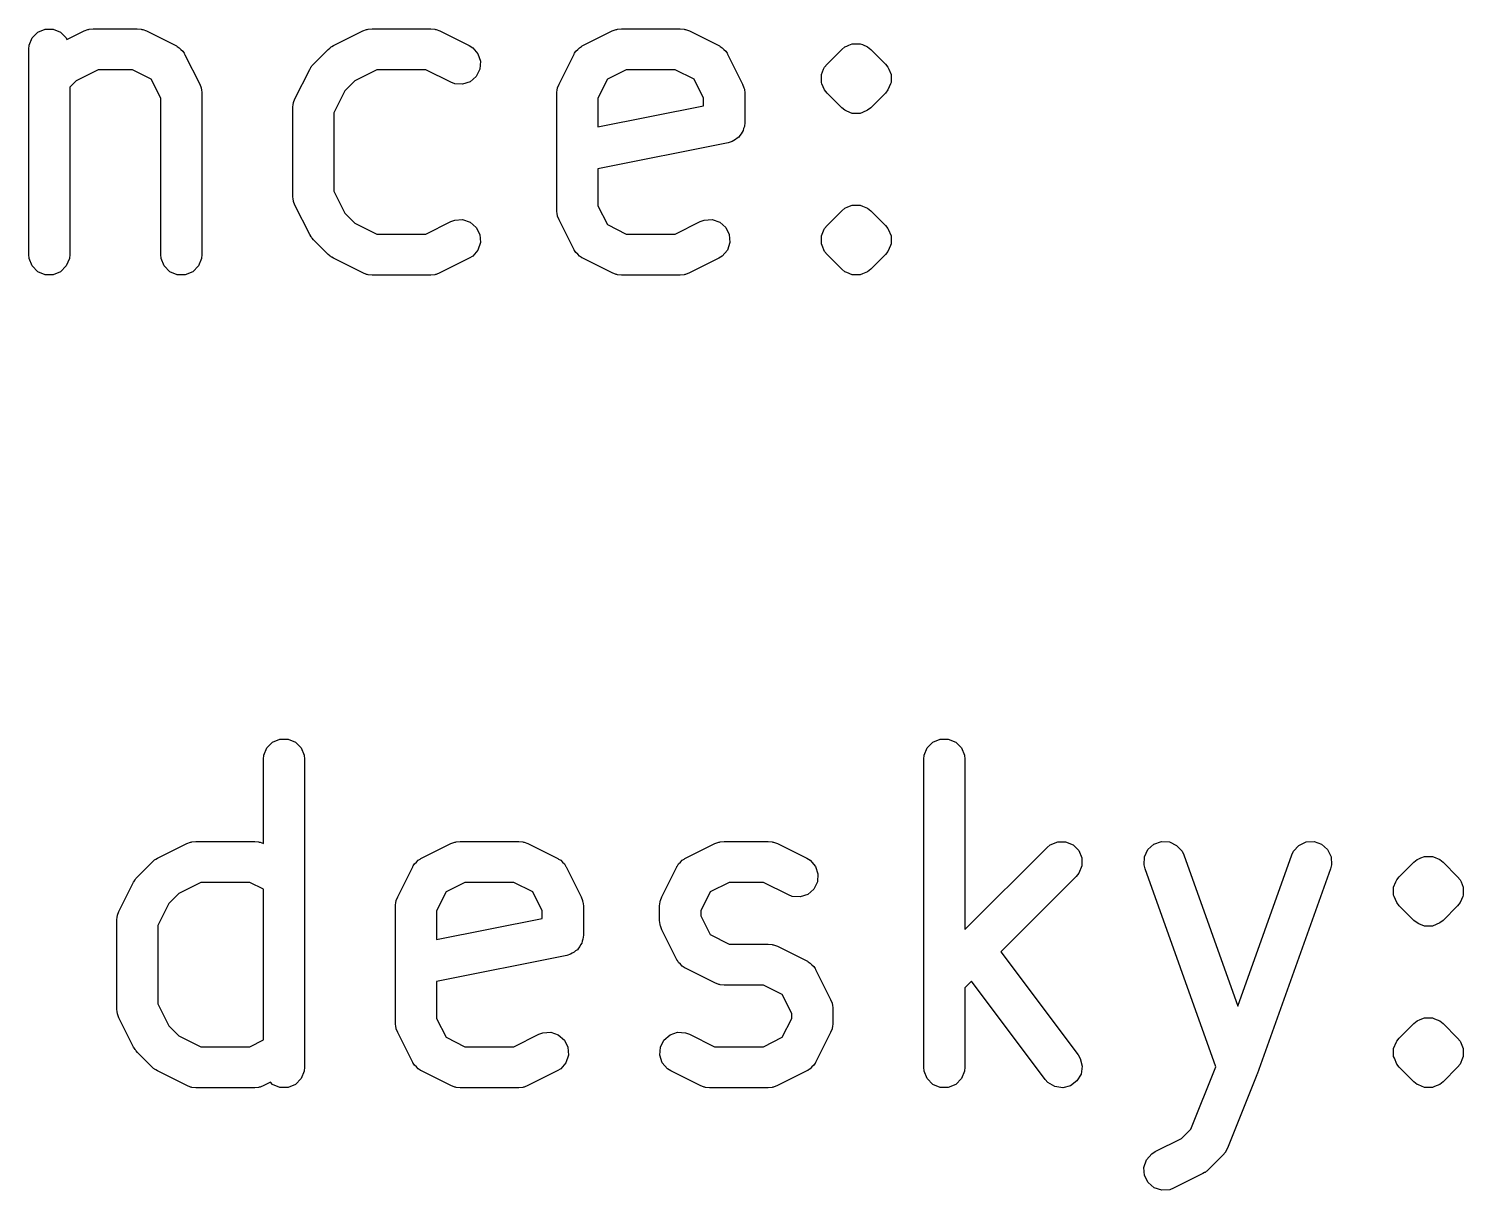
# Model space of a CAD drawing. Header units: inches. Extents: x -2.6 to 7.6, y 0.3 to 5.2.
# Drawn here: x 6.713 to 6.988, y 4.2734 to 4.4961 of the extents above; entities that cross this region are included whole.
import ezdxf

# ---------------------------------------------------------------- set-up
doc = ezdxf.new("R2010")
doc.units = ezdxf.units.IN
doc.header["$MEASUREMENT"] = 0
doc.layers.add('BLACK', color=250, linetype='CONTINUOUS')

msp = doc.modelspace()

# ---------------------------------------------------------------- linework, layer by layer
at = {"layer": 'BLACK', "linetype": 'CONTINUOUS'}
for p, q in [((6.71476, 4.4954), (6.71618, 4.49599)), ((6.71618, 4.49599), (6.71771, 4.49599)), ((6.71771, 4.49599), (6.71913, 4.4954)), ((6.72035, 4.49401), (6.72362, 4.49565)), ((6.72362, 4.49565), (6.72434, 4.49592)), ((6.72434, 4.49592), (6.72448, 4.49593)), ((6.72448, 4.49593), (6.72461, 4.49599)), ((6.72461, 4.49599), (6.72538, 4.49606)), ((6.72538, 4.49606), (6.73382, 4.49606)), ((6.73382, 4.49606), (6.73459, 4.49599)), ((6.73459, 4.49599), (6.73472, 4.49593)), ((6.73472, 4.49593), (6.73486, 4.49592)), ((6.73486, 4.49592), (6.73558, 4.49565)), ((6.73558, 4.49565), (6.7412, 4.49283)), ((6.77143, 4.49283), (6.77705, 4.49565)), ((6.77705, 4.49565), (6.77777, 4.49592)), ((6.77777, 4.49592), (6.77791, 4.49593)), ((6.77791, 4.49593), (6.77805, 4.49599)), ((6.77805, 4.49599), (6.77881, 4.49606)), ((6.77881, 4.49606), (6.79006, 4.49606)), ((6.79006, 4.49606), (6.79083, 4.49599)), ((6.79083, 4.49599), (6.79096, 4.49593)), ((6.79096, 4.49593), (6.7911, 4.49592)), ((6.7911, 4.49592), (6.79182, 4.49565)), ((6.79182, 4.49565), (6.79745, 4.49283)), ((6.81923, 4.49283), (6.82486, 4.49565)), ((6.82486, 4.49565), (6.82558, 4.49592)), ((6.82558, 4.49592), (6.82572, 4.49593)), ((6.82572, 4.49593), (6.82585, 4.49599)), ((6.82585, 4.49599), (6.82662, 4.49606)), ((6.82662, 4.49606), (6.83787, 4.49606)), ((6.83787, 4.49606), (6.83864, 4.49599)), ((6.83864, 4.49599), (6.83877, 4.49593)), ((6.83877, 4.49593), (6.83891, 4.49592)), ((6.83891, 4.49592), (6.83963, 4.49565)), ((6.83963, 4.49565), (6.84525, 4.49283)), ((6.71301, 4.49212), (6.71308, 4.49289)), ((6.71308, 4.49289), (6.71367, 4.49431)), ((6.71367, 4.49431), (6.71476, 4.4954)), ((6.71913, 4.4954), (6.72022, 4.49431)), ((6.72022, 4.49431), (6.72035, 4.49401)), ((6.7412, 4.49283), (6.74133, 4.49275)), ((6.74133, 4.49275), (6.74139, 4.49273)), ((6.74139, 4.49273), (6.74147, 4.49267)), ((6.7711, 4.49263), (6.77143, 4.49283)), ((6.79745, 4.49283), (6.7981, 4.49242)), ((6.81897, 4.49267), (6.81905, 4.49273)), ((6.81905, 4.49273), (6.81911, 4.49275)), ((6.81911, 4.49275), (6.81923, 4.49283)), ((6.84525, 4.49283), (6.84538, 4.49275)), ((6.84538, 4.49275), (6.84544, 4.49273)), ((6.84544, 4.49273), (6.84552, 4.49267)), ((6.86943, 4.49259), (6.86978, 4.49273)), ((6.86978, 4.49273), (6.87017, 4.49289)), ((6.87017, 4.49289), (6.87085, 4.49317)), ((6.87085, 4.49317), (6.87238, 4.49317)), ((6.87238, 4.49317), (6.8728, 4.493)), ((6.8728, 4.493), (6.8738, 4.49259)), ((6.71301, 4.45275), (6.71301, 4.49212)), ((6.74147, 4.49267), (6.74186, 4.49242)), ((6.74186, 4.49242), (6.74218, 4.49205)), ((6.74218, 4.49205), (6.74255, 4.49173)), ((6.74255, 4.49173), (6.7428, 4.49134)), ((6.7428, 4.49134), (6.74286, 4.49126)), ((6.74286, 4.49126), (6.74288, 4.4912)), ((6.74288, 4.4912), (6.74296, 4.49107)), ((6.74296, 4.49107), (6.74578, 4.48545)), ((6.76759, 4.48928), (6.77041, 4.4921)), ((6.77041, 4.4921), (6.77071, 4.49234)), ((6.77071, 4.49234), (6.77078, 4.49242)), ((6.77078, 4.49242), (6.77089, 4.4925)), ((6.77089, 4.4925), (6.771, 4.49259)), ((6.771, 4.49259), (6.7711, 4.49263)), ((6.7981, 4.49242), (6.79911, 4.49126)), ((6.79911, 4.49126), (6.79959, 4.48981)), ((6.81466, 4.48545), (6.81747, 4.49107)), ((6.81747, 4.49107), (6.81755, 4.4912)), ((6.81755, 4.4912), (6.81758, 4.49126)), ((6.81758, 4.49126), (6.81764, 4.49134)), ((6.81764, 4.49134), (6.81789, 4.49173)), ((6.81789, 4.49173), (6.81826, 4.49205)), ((6.81826, 4.49205), (6.81858, 4.49242)), ((6.81858, 4.49242), (6.81897, 4.49267)), ((6.84552, 4.49267), (6.84591, 4.49242)), ((6.84591, 4.49242), (6.84623, 4.49205)), ((6.84623, 4.49205), (6.8466, 4.49173)), ((6.8466, 4.49173), (6.84685, 4.49134)), ((6.84685, 4.49134), (6.84691, 4.49126)), ((6.84691, 4.49126), (6.84693, 4.4912)), ((6.84693, 4.4912), (6.84701, 4.49107)), ((6.84701, 4.49107), (6.84983, 4.48545)), ((6.86602, 4.48928), (6.86883, 4.4921)), ((6.86883, 4.4921), (6.86943, 4.49259)), ((6.8738, 4.49259), (6.8744, 4.4921)), ((6.8744, 4.4921), (6.87721, 4.48928)), ((6.72631, 4.48819), (6.72209, 4.48608)), ((6.73289, 4.48819), (6.72631, 4.48819)), ((6.73651, 4.48638), (6.73289, 4.48819)), ((6.76404, 4.48264), (6.76686, 4.48826)), ((6.76686, 4.48826), (6.76706, 4.48859)), ((6.76706, 4.48859), (6.7671, 4.48869)), ((6.7671, 4.48869), (6.76719, 4.4888)), ((6.76719, 4.4888), (6.76727, 4.48891)), ((6.76727, 4.48891), (6.76735, 4.48898)), ((6.76735, 4.48898), (6.76759, 4.48928)), ((6.77974, 4.48819), (6.77552, 4.48608)), ((6.78913, 4.48819), (6.77974, 4.48819)), ((6.79393, 4.48579), (6.78913, 4.48819)), ((6.79948, 4.48827), (6.7988, 4.4869)), ((6.79959, 4.48981), (6.79948, 4.48827)), ((6.82755, 4.48819), (6.82393, 4.48638)), ((6.83694, 4.48819), (6.82755, 4.48819)), ((6.84056, 4.48638), (6.83694, 4.48819)), ((6.86494, 4.48727), (6.86536, 4.48827)), ((6.86494, 4.48573), (6.86494, 4.48727)), ((6.86536, 4.48827), (6.86553, 4.48869)), ((6.86553, 4.48869), (6.86602, 4.48928)), ((6.86553, 4.48869), (6.86553, 4.48869)), ((6.87721, 4.48928), (6.8777, 4.48869)), ((6.8777, 4.48869), (6.87787, 4.48827)), ((6.87787, 4.48827), (6.87829, 4.48727)), ((6.87829, 4.48727), (6.87829, 4.48573)), ((6.72209, 4.48608), (6.72088, 4.48487)), ((6.72088, 4.48487), (6.72088, 4.45275)), ((6.73832, 4.48276), (6.73651, 4.48638)), ((6.74578, 4.48545), (6.74605, 4.48473)), ((6.74605, 4.48473), (6.74606, 4.48459)), ((6.74606, 4.48459), (6.74612, 4.48446)), ((6.77552, 4.48608), (6.77361, 4.48417)), ((6.79465, 4.48552), (6.79393, 4.48579)), ((6.79618, 4.48541), (6.79465, 4.48552)), ((6.79764, 4.48589), (6.79618, 4.48541)), ((6.7988, 4.4869), (6.79764, 4.48589)), ((6.81432, 4.48446), (6.81438, 4.48459)), ((6.81438, 4.48459), (6.81439, 4.48473)), ((6.81439, 4.48473), (6.81466, 4.48545)), ((6.82393, 4.48638), (6.82212, 4.48276)), ((6.84237, 4.48276), (6.84056, 4.48638)), ((6.84983, 4.48545), (6.8501, 4.48473)), ((6.8501, 4.48473), (6.85011, 4.48459)), ((6.85011, 4.48459), (6.85017, 4.48446)), ((6.86505, 4.48546), (6.86494, 4.48573)), ((6.86553, 4.48431), (6.86505, 4.48546)), ((6.87818, 4.48546), (6.8777, 4.48431)), ((6.87829, 4.48573), (6.87818, 4.48546)), ((6.73832, 4.45275), (6.73832, 4.48276)), ((6.74612, 4.48446), (6.74619, 4.48369)), ((6.74619, 4.48369), (6.74619, 4.45275)), ((6.7637, 4.48164), (6.76376, 4.48178)), ((6.76376, 4.48178), (6.76377, 4.48192)), ((6.76377, 4.48192), (6.76404, 4.48264)), ((6.77361, 4.48417), (6.7715, 4.47995)), ((6.81425, 4.48369), (6.81432, 4.48446)), ((6.81425, 4.46119), (6.81425, 4.48369)), ((6.82212, 4.48276), (6.82212, 4.47724)), ((6.84237, 4.48129), (6.84237, 4.48276)), ((6.85017, 4.48446), (6.85024, 4.48369)), ((6.85024, 4.48369), (6.85024, 4.47807)), ((6.86602, 4.48372), (6.86553, 4.48431)), ((6.86883, 4.4809), (6.86602, 4.48372)), ((6.87721, 4.48372), (6.8744, 4.4809)), ((6.8777, 4.48431), (6.87721, 4.48372)), ((6.8777, 4.48431), (6.8777, 4.48431)), ((6.76363, 4.48088), (6.7637, 4.48164)), ((6.76363, 4.464), (6.76363, 4.48088)), ((6.7715, 4.47995), (6.7715, 4.46493)), ((6.82212, 4.47724), (6.84237, 4.48129)), ((6.86943, 4.48041), (6.86883, 4.4809)), ((6.86978, 4.48027), (6.86943, 4.48041)), ((6.87085, 4.47983), (6.86978, 4.48027)), ((6.87238, 4.47983), (6.87085, 4.47983)), ((6.8728, 4.48), (6.87238, 4.47983)), ((6.87238, 4.47983), (6.87238, 4.47983)), ((6.8738, 4.48041), (6.8728, 4.48)), ((6.8744, 4.4809), (6.8738, 4.48042)), ((6.8738, 4.48042), (6.8738, 4.48041)), ((6.84973, 4.47624), (6.84958, 4.47588)), ((6.84994, 4.47656), (6.84973, 4.47624)), ((6.85002, 4.47694), (6.84994, 4.47656)), ((6.85017, 4.4773), (6.85002, 4.47694)), ((6.85024, 4.47806), (6.85017, 4.4773)), ((6.85024, 4.47807), (6.85024, 4.47807)), ((6.85024, 4.47807), (6.85024, 4.47807)), ((6.85024, 4.47807), (6.85024, 4.47806)), ((6.84707, 4.4742), (6.82212, 4.46921)), ((6.84708, 4.4742), (6.84707, 4.4742)), ((6.84707, 4.4742), (6.84707, 4.4742)), ((6.84707, 4.4742), (6.84707, 4.4742)), ((6.84782, 4.47443), (6.84708, 4.4742)), ((6.84814, 4.47464), (6.84782, 4.47443)), ((6.84849, 4.47479), (6.84814, 4.47464)), ((6.84877, 4.47507), (6.84849, 4.47479)), ((6.84909, 4.47528), (6.84877, 4.47507)), ((6.84931, 4.4756), (6.84909, 4.47528)), ((6.84958, 4.47588), (6.84931, 4.4756)), ((6.82212, 4.46921), (6.82212, 4.46212)), ((6.7637, 4.46324), (6.76363, 4.464)), ((6.76376, 4.4631), (6.7637, 4.46324)), ((6.76377, 4.46296), (6.76376, 4.4631)), ((6.76404, 4.46224), (6.76377, 4.46296)), ((6.7715, 4.46493), (6.77361, 4.46071)), ((6.76686, 4.45662), (6.76404, 4.46224)), ((6.77361, 4.46071), (6.77552, 4.4588)), ((6.81432, 4.46042), (6.81425, 4.46119)), ((6.81438, 4.46029), (6.81432, 4.46042)), ((6.81439, 4.46015), (6.81438, 4.46029)), ((6.81466, 4.45943), (6.81439, 4.46015)), ((6.82212, 4.46212), (6.82393, 4.4585)), ((6.86602, 4.45835), (6.86883, 4.46116)), ((6.86883, 4.46116), (6.86943, 4.46165)), ((6.86943, 4.46165), (6.87001, 4.4619)), ((6.87001, 4.4619), (6.87085, 4.46224)), ((6.87085, 4.46224), (6.87238, 4.46224)), ((6.87238, 4.46224), (6.8728, 4.46207)), ((6.8728, 4.46207), (6.8738, 4.46165)), ((6.8738, 4.46165), (6.8738, 4.46165)), ((6.8738, 4.46165), (6.8744, 4.46116)), ((6.8744, 4.46116), (6.87721, 4.45835)), ((6.77552, 4.4588), (6.77974, 4.45669)), ((6.78913, 4.45669), (6.79393, 4.45909)), ((6.79393, 4.45909), (6.79465, 4.45936)), ((6.79465, 4.45936), (6.79618, 4.45947)), ((6.79618, 4.45947), (6.79764, 4.45899)), ((6.79764, 4.45899), (6.7988, 4.45798)), ((6.7988, 4.45798), (6.79948, 4.45661)), ((6.81747, 4.45381), (6.81466, 4.45943)), ((6.82393, 4.4585), (6.82755, 4.45669)), ((6.83694, 4.45669), (6.84173, 4.45909)), ((6.84173, 4.45909), (6.84245, 4.45936)), ((6.84245, 4.45936), (6.84399, 4.45947)), ((6.84399, 4.45947), (6.84544, 4.45899)), ((6.84544, 4.45899), (6.8466, 4.45798)), ((6.8466, 4.45798), (6.84729, 4.45661)), ((6.86494, 4.45634), (6.86547, 4.45761)), ((6.86547, 4.45761), (6.86553, 4.45775)), ((6.86553, 4.45775), (6.86602, 4.45835)), ((6.87721, 4.45835), (6.8777, 4.45775)), ((6.8777, 4.45775), (6.8777, 4.45775)), ((6.8777, 4.45775), (6.87776, 4.45761)), ((6.87776, 4.45761), (6.87829, 4.45634)), ((6.76706, 4.45629), (6.76686, 4.45662)), ((6.7671, 4.45619), (6.76706, 4.45629)), ((6.76719, 4.45608), (6.7671, 4.45619)), ((6.76727, 4.45597), (6.76719, 4.45608)), ((6.76735, 4.4559), (6.76727, 4.45597)), ((6.76759, 4.4556), (6.76735, 4.4559)), ((6.77041, 4.45278), (6.76759, 4.4556)), ((6.77974, 4.45669), (6.78913, 4.45669)), ((6.79959, 4.45507), (6.79911, 4.45362)), ((6.79948, 4.45661), (6.79959, 4.45507)), ((6.82755, 4.45669), (6.83694, 4.45669)), ((6.8474, 4.45507), (6.84691, 4.45362)), ((6.84729, 4.45661), (6.8474, 4.45507)), ((6.86494, 4.4548), (6.86494, 4.45634)), ((6.86508, 4.45447), (6.86494, 4.4548)), ((6.86553, 4.45338), (6.86508, 4.45447)), ((6.87815, 4.45447), (6.8777, 4.45338)), ((6.87829, 4.4548), (6.87815, 4.45447)), ((6.87829, 4.45634), (6.87829, 4.4548)), ((6.71308, 4.45199), (6.71301, 4.45275)), ((6.71367, 4.45057), (6.71308, 4.45199)), ((6.72081, 4.45199), (6.72022, 4.45057)), ((6.72088, 4.45275), (6.72081, 4.45199)), ((6.73839, 4.45199), (6.73832, 4.45275)), ((6.73898, 4.45057), (6.73839, 4.45199)), ((6.74612, 4.45199), (6.74553, 4.45057)), ((6.74619, 4.45275), (6.74612, 4.45199)), ((6.77071, 4.45254), (6.77041, 4.45278)), ((6.77078, 4.45246), (6.77071, 4.45254)), ((6.77089, 4.45238), (6.77078, 4.45246)), ((6.771, 4.45229), (6.77089, 4.45238)), ((6.7711, 4.45225), (6.771, 4.45229)), ((6.77143, 4.45205), (6.7711, 4.45225)), ((6.77705, 4.44923), (6.77143, 4.45205)), ((6.79745, 4.45205), (6.79182, 4.44923)), ((6.7981, 4.45246), (6.79745, 4.45205)), ((6.79911, 4.45362), (6.7981, 4.45246)), ((6.81755, 4.45368), (6.81747, 4.45381)), ((6.81758, 4.45362), (6.81755, 4.45368)), ((6.81764, 4.45354), (6.81758, 4.45362)), ((6.81789, 4.45315), (6.81764, 4.45354)), ((6.81826, 4.45283), (6.81789, 4.45315)), ((6.81858, 4.45246), (6.81826, 4.45283)), ((6.81897, 4.45221), (6.81858, 4.45246)), ((6.81905, 4.45215), (6.81897, 4.45221)), ((6.81911, 4.45213), (6.81905, 4.45215)), ((6.81923, 4.45205), (6.81911, 4.45213)), ((6.82486, 4.44923), (6.81923, 4.45205)), ((6.84525, 4.45205), (6.83963, 4.44923)), ((6.84591, 4.45246), (6.84525, 4.45205)), ((6.84691, 4.45362), (6.84591, 4.45246)), ((6.86602, 4.45278), (6.86553, 4.45338)), ((6.86553, 4.45338), (6.86553, 4.45338)), ((6.86883, 4.44997), (6.86602, 4.45278)), ((6.87721, 4.45278), (6.8744, 4.44997)), ((6.8777, 4.45338), (6.87721, 4.45278)), ((6.71476, 4.44948), (6.71367, 4.45057)), ((6.71618, 4.44889), (6.71476, 4.44948)), ((6.71771, 4.44889), (6.71618, 4.44889)), ((6.71913, 4.44948), (6.71771, 4.44889)), ((6.72022, 4.45057), (6.71913, 4.44948)), ((6.74007, 4.44948), (6.73898, 4.45057)), ((6.74149, 4.44889), (6.74007, 4.44948)), ((6.74302, 4.44889), (6.74149, 4.44889)), ((6.74444, 4.44948), (6.74302, 4.44889)), ((6.74553, 4.45057), (6.74444, 4.44948)), ((6.77777, 4.44896), (6.77705, 4.44923)), ((6.77791, 4.44895), (6.77777, 4.44896)), ((6.77805, 4.44889), (6.77791, 4.44895)), ((6.77881, 4.44882), (6.77805, 4.44889)), ((6.79006, 4.44882), (6.77881, 4.44882)), ((6.79083, 4.44889), (6.79006, 4.44882)), ((6.79096, 4.44895), (6.79083, 4.44889)), ((6.7911, 4.44896), (6.79096, 4.44895)), ((6.79182, 4.44923), (6.7911, 4.44896)), ((6.82558, 4.44896), (6.82486, 4.44923)), ((6.82572, 4.44895), (6.82558, 4.44896)), ((6.82585, 4.44889), (6.82572, 4.44895)), ((6.82662, 4.44882), (6.82585, 4.44889)), ((6.83787, 4.44882), (6.82662, 4.44882)), ((6.83864, 4.44889), (6.83787, 4.44882)), ((6.83877, 4.44895), (6.83864, 4.44889)), ((6.83891, 4.44896), (6.83877, 4.44895)), ((6.83963, 4.44923), (6.83891, 4.44896)), ((6.86943, 4.44948), (6.86883, 4.44997)), ((6.86978, 4.44933), (6.86943, 4.44948)), ((6.87085, 4.44889), (6.86978, 4.44933)), ((6.87238, 4.44889), (6.87085, 4.44889)), ((6.8728, 4.44907), (6.87238, 4.44889)), ((6.87238, 4.44889), (6.87238, 4.44889)), ((6.8738, 4.44948), (6.8728, 4.44907)), ((6.8744, 4.44997), (6.8738, 4.44948)), ((6.75808, 4.35679), (6.75867, 4.35821)), ((6.75867, 4.35821), (6.75975, 4.3593)), ((6.75975, 4.3593), (6.76117, 4.35988)), ((6.76117, 4.35988), (6.76271, 4.35988)), ((6.76271, 4.35988), (6.76413, 4.3593)), ((6.76413, 4.3593), (6.76521, 4.35821)), ((6.76521, 4.35821), (6.7658, 4.35679)), ((6.88463, 4.35679), (6.88521, 4.35821)), ((6.88521, 4.35821), (6.8863, 4.3593)), ((6.8863, 4.3593), (6.88772, 4.35988)), ((6.88772, 4.35988), (6.88926, 4.35988)), ((6.88926, 4.35988), (6.89067, 4.3593)), ((6.89067, 4.3593), (6.89176, 4.35821)), ((6.89176, 4.35821), (6.89235, 4.35679)), ((6.758, 4.35602), (6.75808, 4.35679)), ((6.758, 4.33989), (6.758, 4.35602)), ((6.7658, 4.35679), (6.76588, 4.35602)), ((6.76588, 4.35602), (6.76588, 4.29697)), ((6.88455, 4.35602), (6.88463, 4.35679)), ((6.88455, 4.29697), (6.88455, 4.35602)), ((6.89235, 4.35679), (6.89242, 4.35602)), ((6.89242, 4.35602), (6.89242, 4.32335)), ((6.73768, 4.33705), (6.74331, 4.33986)), ((6.74331, 4.33986), (6.74403, 4.34013)), ((6.74403, 4.34013), (6.74417, 4.34014)), ((6.74417, 4.34014), (6.7443, 4.3402)), ((6.7443, 4.3402), (6.74507, 4.34027)), ((6.74507, 4.34027), (6.75632, 4.34027)), ((6.75632, 4.34027), (6.75708, 4.3402)), ((6.75708, 4.3402), (6.75721, 4.34014)), ((6.75721, 4.34014), (6.75736, 4.34013)), ((6.75736, 4.34013), (6.758, 4.33989)), ((6.7883, 4.33705), (6.79393, 4.33986)), ((6.79393, 4.33986), (6.79465, 4.34013)), ((6.79465, 4.34013), (6.79479, 4.34014)), ((6.79479, 4.34014), (6.79492, 4.3402)), ((6.79492, 4.3402), (6.79569, 4.34027)), ((6.79569, 4.34027), (6.80693, 4.34027)), ((6.80693, 4.34027), (6.8077, 4.3402)), ((6.8077, 4.3402), (6.80783, 4.34014)), ((6.80783, 4.34014), (6.80797, 4.34013)), ((6.80797, 4.34013), (6.8087, 4.33986)), ((6.8087, 4.33986), (6.81432, 4.33705)), ((6.83892, 4.33705), (6.84454, 4.33986)), ((6.84454, 4.33986), (6.84526, 4.34013)), ((6.84526, 4.34013), (6.84541, 4.34014)), ((6.84541, 4.34014), (6.84554, 4.3402)), ((6.84554, 4.3402), (6.8463, 4.34027)), ((6.8463, 4.34027), (6.85474, 4.34027)), ((6.85474, 4.34027), (6.85551, 4.3402)), ((6.85551, 4.3402), (6.85564, 4.34014)), ((6.85564, 4.34014), (6.85578, 4.34013)), ((6.85578, 4.34013), (6.8565, 4.33986)), ((6.8565, 4.33986), (6.86213, 4.33705)), ((6.89242, 4.32335), (6.9082, 4.33912)), ((6.9082, 4.33912), (6.9088, 4.33961)), ((6.9088, 4.33961), (6.91022, 4.3402)), ((6.91022, 4.3402), (6.91175, 4.3402)), ((6.91175, 4.3402), (6.91317, 4.33961)), ((6.91317, 4.33961), (6.91426, 4.33852)), ((6.92751, 4.33868), (6.92865, 4.33972)), ((6.92865, 4.33972), (6.93009, 4.34023)), ((6.93009, 4.34023), (6.93163, 4.34016)), ((6.93163, 4.34016), (6.93302, 4.3395)), ((6.93302, 4.3395), (6.93405, 4.33836)), ((6.95541, 4.33836), (6.95644, 4.3395)), ((6.95644, 4.3395), (6.95783, 4.34016)), ((6.95783, 4.34016), (6.95937, 4.34023)), ((6.95937, 4.34023), (6.96081, 4.33972)), ((6.96081, 4.33972), (6.96195, 4.33868)), ((6.73385, 4.3335), (6.73666, 4.33631)), ((6.73666, 4.33631), (6.73696, 4.33656)), ((6.73696, 4.33656), (6.73703, 4.33664)), ((6.73703, 4.33664), (6.73715, 4.33671)), ((6.73715, 4.33671), (6.73726, 4.3368)), ((6.73726, 4.3368), (6.73735, 4.33684)), ((6.73735, 4.33684), (6.73768, 4.33705)), ((6.78695, 4.33594), (6.78732, 4.33626)), ((6.78732, 4.33626), (6.78765, 4.33664)), ((6.78765, 4.33664), (6.78804, 4.33688)), ((6.78804, 4.33688), (6.78811, 4.33695)), ((6.78811, 4.33695), (6.78817, 4.33697)), ((6.78817, 4.33697), (6.7883, 4.33705)), ((6.81432, 4.33705), (6.81445, 4.33697)), ((6.81445, 4.33697), (6.81451, 4.33695)), ((6.81451, 4.33695), (6.81458, 4.33688)), ((6.81458, 4.33688), (6.81497, 4.33664)), ((6.81497, 4.33664), (6.8153, 4.33626)), ((6.8153, 4.33626), (6.81567, 4.33594)), ((6.83757, 4.33594), (6.83794, 4.33626)), ((6.83794, 4.33626), (6.83827, 4.33664)), ((6.83827, 4.33664), (6.83866, 4.33688)), ((6.83866, 4.33688), (6.83873, 4.33695)), ((6.83873, 4.33695), (6.83879, 4.33697)), ((6.83879, 4.33697), (6.83892, 4.33705)), ((6.86213, 4.33705), (6.86278, 4.33664)), ((6.86278, 4.33664), (6.86379, 4.33548)), ((6.91426, 4.33852), (6.91485, 4.33711)), ((6.91485, 4.33711), (6.91485, 4.33557)), ((6.92677, 4.33576), (6.92685, 4.3373)), ((6.92685, 4.3373), (6.92751, 4.33868)), ((6.93405, 4.33836), (6.93438, 4.33766)), ((6.93438, 4.33766), (6.94473, 4.30867)), ((6.94473, 4.30867), (6.95508, 4.33766)), ((6.95508, 4.33766), (6.95541, 4.33836)), ((6.96195, 4.33868), (6.96261, 4.3373)), ((6.96261, 4.3373), (6.96269, 4.33576)), ((6.97569, 4.3335), (6.9785, 4.33631)), ((6.9785, 4.33631), (6.9791, 4.3368)), ((6.9791, 4.3368), (6.97946, 4.33695)), ((6.97946, 4.33695), (6.97984, 4.33711)), ((6.97984, 4.33711), (6.98052, 4.33739)), ((6.98052, 4.33739), (6.98206, 4.33739)), ((6.98206, 4.33739), (6.98227, 4.3373)), ((6.98227, 4.3373), (6.98348, 4.3368)), ((6.98348, 4.3368), (6.98407, 4.33631)), ((6.98407, 4.33631), (6.98688, 4.3335)), ((6.7336, 4.3332), (6.73385, 4.3335)), ((6.78373, 4.32966), (6.78654, 4.33529)), ((6.78654, 4.33529), (6.78662, 4.33541)), ((6.78662, 4.33541), (6.78664, 4.33548)), ((6.78664, 4.33548), (6.78671, 4.33555)), ((6.78671, 4.33555), (6.78695, 4.33594)), ((6.81567, 4.33594), (6.81591, 4.33555)), ((6.81591, 4.33555), (6.81598, 4.33548)), ((6.81598, 4.33548), (6.816, 4.33541)), ((6.816, 4.33541), (6.81608, 4.33529)), ((6.81608, 4.33529), (6.81889, 4.32966)), ((6.83435, 4.32966), (6.83716, 4.33529)), ((6.83716, 4.33529), (6.83724, 4.33541)), ((6.83724, 4.33541), (6.83726, 4.33548)), ((6.83726, 4.33548), (6.83733, 4.33555)), ((6.83733, 4.33555), (6.83757, 4.33594)), ((6.86379, 4.33548), (6.86427, 4.33402)), ((6.86427, 4.33402), (6.86416, 4.33249)), ((6.91377, 4.33355), (6.89931, 4.3191)), ((6.91426, 4.33415), (6.91377, 4.33355)), ((6.91485, 4.33557), (6.91426, 4.33415)), ((6.92696, 4.33501), (6.92677, 4.33576)), ((6.94052, 4.29705), (6.92696, 4.33501)), ((6.9625, 4.33501), (6.94844, 4.29564)), ((6.96269, 4.33576), (6.9625, 4.33501)), ((6.9752, 4.3329), (6.97569, 4.3335)), ((6.98688, 4.3335), (6.98737, 4.3329)), ((6.7303, 4.32685), (6.73311, 4.33247)), ((6.73311, 4.33247), (6.73332, 4.3328)), ((6.73332, 4.3328), (6.73336, 4.3329)), ((6.73336, 4.3329), (6.73345, 4.33301)), ((6.73345, 4.33301), (6.73352, 4.33313)), ((6.73352, 4.33313), (6.7336, 4.3332)), ((6.746, 4.3324), (6.74178, 4.33029)), ((6.75539, 4.3324), (6.746, 4.3324)), ((6.758, 4.33109), (6.75539, 4.3324)), ((6.758, 4.30221), (6.758, 4.33109)), ((6.793, 4.33059), (6.79119, 4.32697)), ((6.79662, 4.3324), (6.793, 4.33059)), ((6.80601, 4.3324), (6.79662, 4.3324)), ((6.80962, 4.33059), (6.80601, 4.3324)), ((6.81143, 4.32697), (6.80962, 4.33059)), ((6.84361, 4.33059), (6.84181, 4.32697)), ((6.84723, 4.3324), (6.84361, 4.33059)), ((6.85381, 4.3324), (6.84723, 4.3324)), ((6.8586, 4.33), (6.85381, 4.3324)), ((6.86348, 4.33111), (6.86232, 4.3301)), ((6.86416, 4.33249), (6.86348, 4.33111)), ((6.97461, 4.33148), (6.97503, 4.33249)), ((6.97461, 4.32995), (6.97461, 4.33148)), ((6.97503, 4.33249), (6.9752, 4.3329)), ((6.9752, 4.3329), (6.9752, 4.3329)), ((6.98737, 4.3329), (6.98755, 4.33249)), ((6.98755, 4.33249), (6.98796, 4.33148)), ((6.98796, 4.33148), (6.98796, 4.32995)), ((6.73987, 4.32838), (6.73776, 4.32416)), ((6.74178, 4.33029), (6.73987, 4.32838)), ((6.78331, 4.3279), (6.78339, 4.32867)), ((6.78331, 4.3054), (6.78331, 4.3279)), ((6.78339, 4.32867), (6.78344, 4.3288)), ((6.78344, 4.3288), (6.78345, 4.32894)), ((6.78345, 4.32894), (6.78373, 4.32966)), ((6.81889, 4.32966), (6.81917, 4.32894)), ((6.81917, 4.32894), (6.81918, 4.3288)), ((6.81918, 4.3288), (6.81923, 4.32867)), ((6.81923, 4.32867), (6.81931, 4.3279)), ((6.81931, 4.3279), (6.81931, 4.32228)), ((6.83393, 4.3279), (6.83401, 4.32867)), ((6.83393, 4.32509), (6.83393, 4.3279)), ((6.83401, 4.32867), (6.83406, 4.3288)), ((6.83406, 4.3288), (6.83407, 4.32894)), ((6.83407, 4.32894), (6.83435, 4.32966)), ((6.85933, 4.32973), (6.8586, 4.33)), ((6.86086, 4.32962), (6.85933, 4.32973)), ((6.86232, 4.3301), (6.86086, 4.32962)), ((6.97473, 4.32967), (6.97461, 4.32995)), ((6.9752, 4.32853), (6.97473, 4.32967)), ((6.97569, 4.32793), (6.9752, 4.32853)), ((6.9785, 4.32512), (6.97569, 4.32793)), ((6.98688, 4.32793), (6.98407, 4.32512)), ((6.98737, 4.32853), (6.98688, 4.32793)), ((6.98785, 4.32967), (6.98737, 4.32853)), ((6.98737, 4.32853), (6.98737, 4.32853)), ((6.98796, 4.32995), (6.98785, 4.32967)), ((6.72988, 4.32509), (6.72996, 4.32586)), ((6.72988, 4.30822), (6.72988, 4.32509)), ((6.72996, 4.32586), (6.73001, 4.32599)), ((6.73001, 4.32599), (6.73002, 4.32613)), ((6.73002, 4.32613), (6.7303, 4.32685)), ((6.79119, 4.32697), (6.79119, 4.32145)), ((6.79119, 4.32145), (6.81143, 4.3255)), ((6.81143, 4.3255), (6.81143, 4.32697)), ((6.83401, 4.32432), (6.83393, 4.32509)), ((6.84181, 4.32697), (6.84181, 4.32602)), ((6.84181, 4.32602), (6.84361, 4.3224)), ((6.9791, 4.32463), (6.9785, 4.32512)), ((6.98407, 4.32512), (6.98348, 4.32463)), ((6.73776, 4.32416), (6.73776, 4.30915)), ((6.81931, 4.32228), (6.81923, 4.32151)), ((6.81931, 4.32228), (6.81931, 4.32228)), ((6.81931, 4.32228), (6.81931, 4.32228)), ((6.81931, 4.32228), (6.81931, 4.32228)), ((6.83406, 4.32419), (6.83401, 4.32432)), ((6.83407, 4.32405), (6.83406, 4.32419)), ((6.83435, 4.32333), (6.83407, 4.32405)), ((6.83716, 4.3177), (6.83435, 4.32333)), ((6.84361, 4.3224), (6.84723, 4.32059)), ((6.97946, 4.32448), (6.9791, 4.32463)), ((6.98052, 4.32404), (6.97946, 4.32448)), ((6.98206, 4.32404), (6.98052, 4.32404)), ((6.98273, 4.32432), (6.98206, 4.32404)), ((6.98206, 4.32404), (6.98206, 4.32404)), ((6.98348, 4.32463), (6.98273, 4.32432)), ((6.98348, 4.32463), (6.98348, 4.32463)), ((6.81837, 4.31982), (6.81816, 4.3195)), ((6.81864, 4.32009), (6.81837, 4.31982)), ((6.81879, 4.32045), (6.81864, 4.32009)), ((6.81901, 4.32077), (6.81879, 4.32045)), ((6.81909, 4.32115), (6.81901, 4.32077)), ((6.81923, 4.32151), (6.81909, 4.32115)), ((6.84723, 4.32059), (6.85474, 4.32059)), ((6.85474, 4.32059), (6.85551, 4.32051)), ((6.85551, 4.32051), (6.85564, 4.32046)), ((6.85564, 4.32046), (6.85578, 4.32045)), ((6.85578, 4.32045), (6.8565, 4.32017)), ((6.8565, 4.32017), (6.86213, 4.31736)), ((6.81614, 4.31842), (6.79119, 4.31342)), ((6.81688, 4.31864), (6.81614, 4.31842)), ((6.81614, 4.31842), (6.81614, 4.31842)), ((6.81614, 4.31842), (6.81614, 4.31842)), ((6.81614, 4.31842), (6.81614, 4.31842)), ((6.8172, 4.31886), (6.81688, 4.31864)), ((6.81756, 4.319), (6.8172, 4.31886)), ((6.81783, 4.31928), (6.81756, 4.319)), ((6.81816, 4.3195), (6.81783, 4.31928)), ((6.83724, 4.31758), (6.83716, 4.3177)), ((6.83726, 4.31751), (6.83724, 4.31758)), ((6.83733, 4.31744), (6.83726, 4.31751)), ((6.83757, 4.31705), (6.83733, 4.31744)), ((6.83794, 4.31673), (6.83757, 4.31705)), ((6.86213, 4.31736), (6.86225, 4.31728)), ((6.86225, 4.31728), (6.86232, 4.31726)), ((6.86232, 4.31726), (6.86239, 4.3172)), ((6.86239, 4.3172), (6.86278, 4.31695)), ((6.86278, 4.31695), (6.8631, 4.31658)), ((6.89931, 4.3191), (6.91413, 4.29933)), ((6.83827, 4.31635), (6.83794, 4.31673)), ((6.83866, 4.31611), (6.83827, 4.31635)), ((6.83873, 4.31604), (6.83866, 4.31611)), ((6.83879, 4.31602), (6.83873, 4.31604)), ((6.83892, 4.31594), (6.83879, 4.31602)), ((6.84454, 4.31313), (6.83892, 4.31594)), ((6.8631, 4.31658), (6.86348, 4.31625)), ((6.86348, 4.31625), (6.86372, 4.31587)), ((6.86372, 4.31587), (6.86379, 4.31579)), ((6.86379, 4.31579), (6.86381, 4.31573)), ((6.86381, 4.31573), (6.86389, 4.3156)), ((6.86389, 4.3156), (6.8667, 4.30998)), ((6.79119, 4.31342), (6.79119, 4.30633)), ((6.84526, 4.31286), (6.84454, 4.31313)), ((6.84541, 4.31285), (6.84526, 4.31286)), ((6.84554, 4.31279), (6.84541, 4.31285)), ((6.8463, 4.31272), (6.84554, 4.31279)), ((6.85381, 4.31272), (6.8463, 4.31272)), ((6.85743, 4.31091), (6.85381, 4.31272)), ((6.89369, 4.31347), (6.89242, 4.31221)), ((6.89242, 4.31221), (6.89242, 4.29697)), ((6.90783, 4.29461), (6.89369, 4.31347)), ((6.73776, 4.30915), (6.73987, 4.30492)), ((6.85924, 4.30729), (6.85743, 4.31091)), ((6.8667, 4.30998), (6.86697, 4.30926)), ((6.86697, 4.30926), (6.86698, 4.30911)), ((6.86698, 4.30911), (6.86704, 4.30898)), ((6.86704, 4.30898), (6.86711, 4.30822)), ((6.72996, 4.30745), (6.72988, 4.30822)), ((6.73001, 4.30732), (6.72996, 4.30745)), ((6.73002, 4.30718), (6.73001, 4.30732)), ((6.7303, 4.30646), (6.73002, 4.30718)), ((6.73311, 4.30083), (6.7303, 4.30646)), ((6.79119, 4.30633), (6.793, 4.30271)), ((6.85743, 4.30271), (6.85924, 4.30633)), ((6.85924, 4.30633), (6.85924, 4.30729)), ((6.86711, 4.30822), (6.86711, 4.3054)), ((6.9785, 4.30538), (6.9791, 4.30587)), ((6.9791, 4.30587), (6.97969, 4.30611)), ((6.97969, 4.30611), (6.98052, 4.30645)), ((6.98052, 4.30645), (6.98206, 4.30645)), ((6.98206, 4.30645), (6.98247, 4.30628)), ((6.98247, 4.30628), (6.98348, 4.30587)), ((6.98348, 4.30587), (6.98348, 4.30587)), ((6.98348, 4.30587), (6.98407, 4.30538)), ((6.73987, 4.30492), (6.74178, 4.30302)), ((6.74178, 4.30302), (6.746, 4.3009)), ((6.78339, 4.30464), (6.78331, 4.3054)), ((6.78344, 4.30451), (6.78339, 4.30464)), ((6.78345, 4.30436), (6.78344, 4.30451)), ((6.78373, 4.30364), (6.78345, 4.30436)), ((6.78654, 4.29802), (6.78373, 4.30364)), ((6.80601, 4.3009), (6.8108, 4.3033)), ((6.8108, 4.3033), (6.81152, 4.30358)), ((6.81152, 4.30358), (6.81305, 4.30369)), ((6.81305, 4.30369), (6.81451, 4.3032)), ((6.81451, 4.3032), (6.81567, 4.30219)), ((6.83476, 4.30219), (6.83592, 4.3032)), ((6.83592, 4.3032), (6.83738, 4.30369)), ((6.83738, 4.30369), (6.83891, 4.30358)), ((6.83891, 4.30358), (6.83963, 4.3033)), ((6.83963, 4.3033), (6.84442, 4.3009)), ((6.8667, 4.30364), (6.86389, 4.29802)), ((6.86697, 4.30436), (6.8667, 4.30364)), ((6.86698, 4.30451), (6.86697, 4.30436)), ((6.86704, 4.30464), (6.86698, 4.30451)), ((6.86711, 4.3054), (6.86704, 4.30464)), ((6.97569, 4.30256), (6.9785, 4.30538)), ((6.98407, 4.30538), (6.98688, 4.30256)), ((6.73332, 4.3005), (6.73311, 4.30083)), ((6.73336, 4.3004), (6.73332, 4.3005)), ((6.73345, 4.3003), (6.73336, 4.3004)), ((6.73352, 4.30018), (6.73345, 4.3003)), ((6.746, 4.3009), (6.75539, 4.3009)), ((6.75539, 4.3009), (6.758, 4.30221)), ((6.793, 4.30271), (6.79662, 4.3009)), ((6.79662, 4.3009), (6.80601, 4.3009)), ((6.81567, 4.30219), (6.81636, 4.30082)), ((6.81636, 4.30082), (6.81647, 4.29929)), ((6.83396, 4.29929), (6.83407, 4.30082)), ((6.83407, 4.30082), (6.83476, 4.30219)), ((6.84442, 4.3009), (6.85381, 4.3009)), ((6.85381, 4.3009), (6.85743, 4.30271)), ((6.97461, 4.30055), (6.97514, 4.30182)), ((6.97461, 4.29901), (6.97461, 4.30055)), ((6.97514, 4.30182), (6.9752, 4.30197)), ((6.9752, 4.30197), (6.97569, 4.30256)), ((6.98688, 4.30256), (6.98737, 4.30197)), ((6.98737, 4.30197), (6.98737, 4.30197)), ((6.98737, 4.30197), (6.98743, 4.30182)), ((6.98743, 4.30182), (6.98796, 4.30055)), ((6.98796, 4.30055), (6.98796, 4.29901)), ((6.7336, 4.30011), (6.73352, 4.30018)), ((6.73385, 4.29981), (6.7336, 4.30011)), ((6.73666, 4.297), (6.73385, 4.29981)), ((6.78662, 4.29789), (6.78654, 4.29802)), ((6.78664, 4.29783), (6.78662, 4.29789)), ((6.78671, 4.29775), (6.78664, 4.29783)), ((6.78695, 4.29737), (6.78671, 4.29775)), ((6.81598, 4.29783), (6.81497, 4.29667)), ((6.81647, 4.29929), (6.81598, 4.29783)), ((6.83445, 4.29783), (6.83396, 4.29929)), ((6.83545, 4.29667), (6.83445, 4.29783)), ((6.86372, 4.29775), (6.86348, 4.29737)), ((6.86379, 4.29783), (6.86372, 4.29775)), ((6.86381, 4.29789), (6.86379, 4.29783)), ((6.86389, 4.29802), (6.86381, 4.29789)), ((6.91413, 4.29933), (6.91453, 4.29867)), ((6.91453, 4.29867), (6.91492, 4.29718)), ((6.97475, 4.29869), (6.97461, 4.29901)), ((6.9752, 4.29759), (6.97475, 4.29869)), ((6.97569, 4.297), (6.9752, 4.29759)), ((6.9752, 4.29759), (6.9752, 4.29759)), ((6.98737, 4.29759), (6.98688, 4.297)), ((6.98783, 4.29869), (6.98737, 4.29759)), ((6.98796, 4.29901), (6.98783, 4.29869)), ((6.73696, 4.29675), (6.73666, 4.297)), ((6.73703, 4.29667), (6.73696, 4.29675)), ((6.73715, 4.29659), (6.73703, 4.29667)), ((6.73726, 4.29651), (6.73715, 4.29659)), ((6.73735, 4.29647), (6.73726, 4.29651)), ((6.73768, 4.29626), (6.73735, 4.29647)), ((6.74331, 4.29345), (6.73768, 4.29626)), ((6.76521, 4.29478), (6.76413, 4.29369)), ((6.7658, 4.2962), (6.76521, 4.29478)), ((6.76588, 4.29697), (6.7658, 4.2962)), ((6.78732, 4.29704), (6.78695, 4.29737)), ((6.78765, 4.29667), (6.78732, 4.29704)), ((6.78804, 4.29642), (6.78765, 4.29667)), ((6.78811, 4.29636), (6.78804, 4.29642)), ((6.78817, 4.29634), (6.78811, 4.29636)), ((6.7883, 4.29626), (6.78817, 4.29634)), ((6.79393, 4.29345), (6.7883, 4.29626)), ((6.81432, 4.29626), (6.8087, 4.29345)), ((6.81497, 4.29667), (6.81432, 4.29626)), ((6.83611, 4.29626), (6.83545, 4.29667)), ((6.84173, 4.29345), (6.83611, 4.29626)), ((6.86213, 4.29626), (6.8565, 4.29345)), ((6.86225, 4.29634), (6.86213, 4.29626)), ((6.86232, 4.29636), (6.86225, 4.29634)), ((6.86239, 4.29642), (6.86232, 4.29636)), ((6.86278, 4.29667), (6.86239, 4.29642)), ((6.8631, 4.29704), (6.86278, 4.29667)), ((6.86348, 4.29737), (6.8631, 4.29704)), ((6.88463, 4.2962), (6.88455, 4.29697)), ((6.88521, 4.29478), (6.88463, 4.2962)), ((6.8863, 4.29369), (6.88521, 4.29478)), ((6.89176, 4.29478), (6.89067, 4.29369)), ((6.89235, 4.2962), (6.89176, 4.29478)), ((6.89242, 4.29697), (6.89235, 4.2962)), ((6.9147, 4.29566), (6.91392, 4.29434)), ((6.91492, 4.29718), (6.9147, 4.29566)), ((6.93575, 4.28512), (6.94052, 4.29705)), ((6.94839, 4.29551), (6.94276, 4.28144)), ((6.94841, 4.29558), (6.94839, 4.29551)), ((6.94844, 4.29564), (6.94841, 4.29558)), ((6.9785, 4.29418), (6.97569, 4.297)), ((6.98688, 4.297), (6.98407, 4.29418)), ((6.74403, 4.29317), (6.74331, 4.29345)), ((6.74417, 4.29316), (6.74403, 4.29317)), ((6.7443, 4.29311), (6.74417, 4.29316)), ((6.74507, 4.29303), (6.7443, 4.29311)), ((6.75632, 4.29303), (6.74507, 4.29303)), ((6.75708, 4.29311), (6.75632, 4.29303)), ((6.75721, 4.29316), (6.75708, 4.29311)), ((6.75736, 4.29317), (6.75721, 4.29316)), ((6.75808, 4.29345), (6.75736, 4.29317)), ((6.75936, 4.29409), (6.75808, 4.29345)), ((6.75975, 4.29369), (6.75936, 4.29409)), ((6.76117, 4.29311), (6.75975, 4.29369)), ((6.76271, 4.29311), (6.76117, 4.29311)), ((6.76413, 4.29369), (6.76271, 4.29311)), ((6.79465, 4.29317), (6.79393, 4.29345)), ((6.79479, 4.29316), (6.79465, 4.29317)), ((6.79492, 4.29311), (6.79479, 4.29316)), ((6.79569, 4.29303), (6.79492, 4.29311)), ((6.80693, 4.29303), (6.79569, 4.29303)), ((6.8077, 4.29311), (6.80693, 4.29303)), ((6.80783, 4.29316), (6.8077, 4.29311)), ((6.80797, 4.29317), (6.80783, 4.29316)), ((6.8087, 4.29345), (6.80797, 4.29317)), ((6.84245, 4.29317), (6.84173, 4.29345)), ((6.84259, 4.29316), (6.84245, 4.29317)), ((6.84272, 4.29311), (6.84259, 4.29316)), ((6.84349, 4.29303), (6.84272, 4.29311)), ((6.85474, 4.29303), (6.84349, 4.29303)), ((6.85551, 4.29311), (6.85474, 4.29303)), ((6.85564, 4.29316), (6.85551, 4.29311)), ((6.85578, 4.29317), (6.85564, 4.29316)), ((6.8565, 4.29345), (6.85578, 4.29317)), ((6.88772, 4.29311), (6.8863, 4.29369)), ((6.88926, 4.29311), (6.88772, 4.29311)), ((6.89067, 4.29369), (6.88926, 4.29311)), ((6.90836, 4.29404), (6.90783, 4.29461)), ((6.90968, 4.29325), (6.90836, 4.29404)), ((6.9112, 4.29304), (6.90968, 4.29325)), ((6.91269, 4.29342), (6.9112, 4.29304)), ((6.91392, 4.29434), (6.91269, 4.29342)), ((6.9791, 4.29369), (6.9785, 4.29418)), ((6.97935, 4.29359), (6.9791, 4.29369)), ((6.98052, 4.29311), (6.97935, 4.29359)), ((6.98206, 4.29311), (6.98052, 4.29311)), ((6.98247, 4.29328), (6.98206, 4.29311)), ((6.98206, 4.29311), (6.98206, 4.29311)), ((6.98348, 4.29369), (6.98247, 4.29328)), ((6.98407, 4.29418), (6.98348, 4.29369)), ((6.93396, 4.28333), (6.93575, 4.28512)), ((6.92891, 4.2808), (6.93396, 4.28333)), ((6.94276, 4.28144), (6.94241, 4.28076)), ((6.92676, 4.27777), (6.92725, 4.27923)), ((6.92725, 4.27923), (6.92826, 4.28039)), ((6.92826, 4.28039), (6.92891, 4.2808)), ((6.94189, 4.28012), (6.93908, 4.27731)), ((6.94238, 4.28072), (6.94189, 4.28012)), ((6.94239, 4.28074), (6.94238, 4.28072)), ((6.94241, 4.28076), (6.94239, 4.28074)), ((6.92687, 4.27624), (6.92676, 4.27777)), ((6.92756, 4.27487), (6.92687, 4.27624)), ((6.93805, 4.27657), (6.93243, 4.27376)), ((6.93838, 4.27678), (6.93805, 4.27657)), ((6.93848, 4.27682), (6.93838, 4.27678)), ((6.93859, 4.27691), (6.93848, 4.27682)), ((6.93871, 4.27698), (6.93859, 4.27691)), ((6.93878, 4.27706), (6.93871, 4.27698)), ((6.93908, 4.27731), (6.93878, 4.27706)), ((6.92872, 4.27386), (6.92756, 4.27487)), ((6.93018, 4.27338), (6.92872, 4.27386)), ((6.93171, 4.27349), (6.93018, 4.27338)), ((6.93243, 4.27376), (6.93171, 4.27349))]:
    msp.add_line(p, q, dxfattribs=at)

doc.saveas('drawing.dxf')
